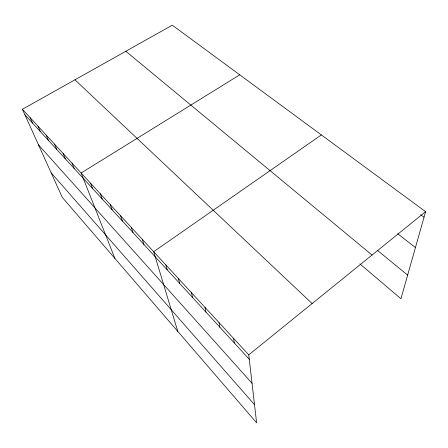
<?xml version="1.0" encoding="UTF-8"?>
<svg xmlns="http://www.w3.org/2000/svg" width="448" height="448" viewBox="0 0 448 448"><rect width="100%" height="100%" fill="white"/><g stroke="black" fill="none" stroke-linecap="round" stroke-linejoin="round"><path stroke-width="0.67" d="M22.4 109.267L248.763 354.861L256.609 422.817L62.261 197.372L22.4 109.267L172.323 25.183L425.6 211.674L400.949 298.738L359.895 263.894M248.763 354.861L425.6 211.674M321.35 134.915L153.686 251.703L177.761 331.352M239.742 74.822L81.133 172.99L114.923 258.462M420.672 214.738L424.026 217.23M397.667 233.694L415.436 247.582M377.339 250.303L407.646 275.083M125.821 51.268L372.053 255.035M74.939 79.8L312.138 303.548M24.858 114.705L249.278 359.29M38.5 144.855L252.045 383.281M51.15 172.816L254.514 404.673M30.094 117.617L32.519 123.049M38.007 126.202L40.387 131.628M46.144 135.027L48.479 140.448M54.51 144.105L56.801 149.514M63.123 153.451L65.358 158.844M71.994 163.078L74.172 168.454M90.546 183.204L92.596 188.53M100.257 193.732L102.234 199.035M110.27 204.596L112.174 209.866M120.602 215.807L122.422 221.038M131.27 227.388L133.006 232.568M142.29 239.344L143.931 244.479M165.833 264.886L167.255 269.898M178.416 278.533L179.71 283.478M191.458 292.684L192.618 297.545M204.982 307.362L206.002 312.133M219.022 322.594L219.89 327.264M233.604 338.414L234.304 342.972"/></g></svg>
